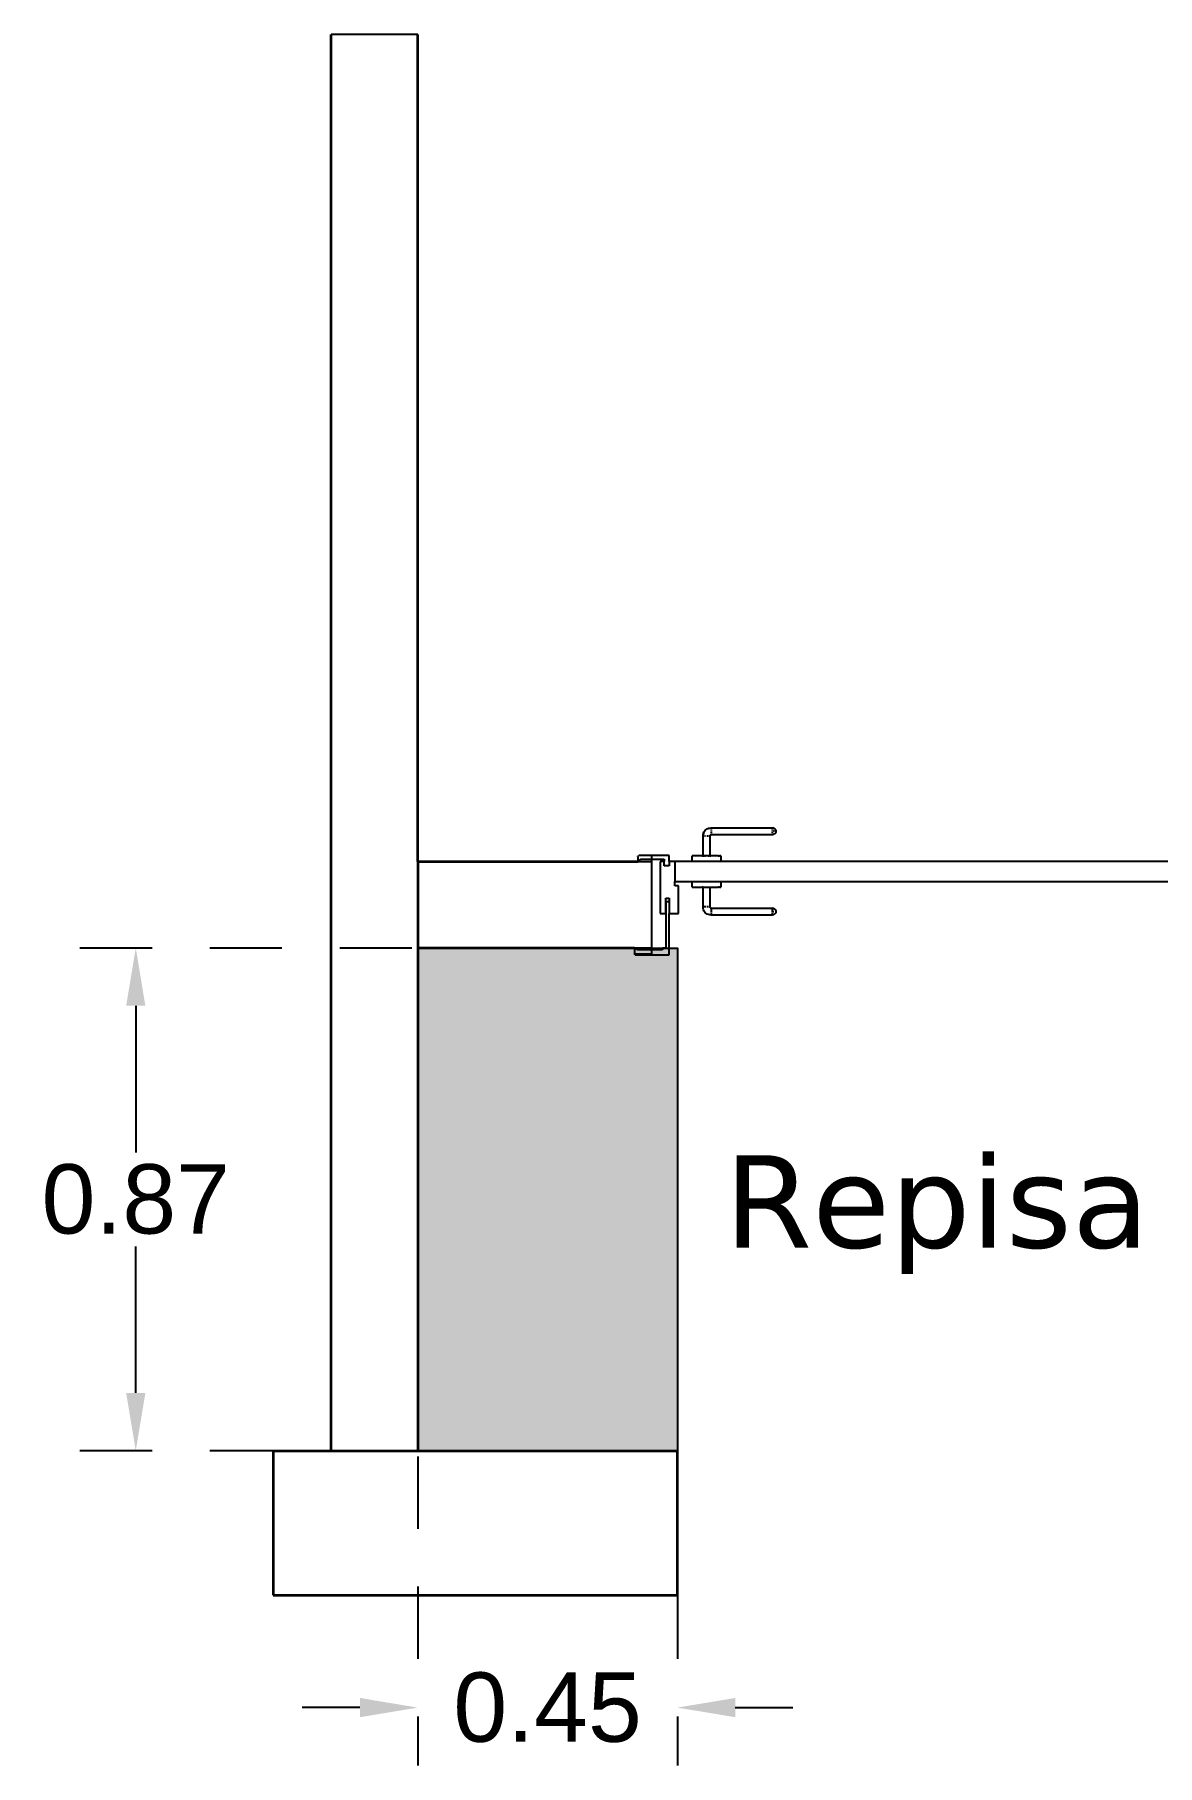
# Model space of a CAD drawing. Header units: millimetres. Extents: x 0.8 to 4.15, y 0.81 to 3.81.
# Drawn here: x 0.804 to 2.747, y 0.814 to 3.809 of the extents above; entities that cross this region are included whole.
import ezdxf

# ---------------------------------------------------------------- set-up
doc = ezdxf.new("R2010")
doc.units = ezdxf.units.MM
doc.linetypes.add('HIDDEN2', pattern=[0.1875, 0.125, -0.0625])
doc.layers.add('0 - Cotas', color=148, linetype='Continuous', lineweight=13)
doc.layers.add('SectionCutEdges', color=7, linetype='Continuous')
doc.styles.get("Standard").update_dxf_attribs({"font": 'arial.ttf'})
doc.dimstyles.new('Cota interna', dxfattribs={"dimtxt": 0.12, "dimasz": 0.1, "dimexe": 0.1, "dimexo": 0.01, "dimgap": 0.02, "dimtad": 0, "dimtih": 1, "dimtoh": 1, "dimzin": 1, "dimdsep": 46, "dimtxsty": 'Standard', "dimcen": 0.09, "dimdle": 0.13, "dimclrd": 256, "dimclre": 256, "dimclrt": 256, "dimazin": 2, "dimtfac": 1, "dimtofl": 0, "dimtmove": 2, "dimatfit": 3, "dimldrblk": 'ARCHTICK', "dimfxl": 1, "dimtfill": 1, "dimarcsym": 0})

# ---------------------------------------------------------------- blocks, each defined once
blk = doc.blocks.new('*D5')
at = {"layer": '0 - Cotas', "linetype": 'HIDDEN2', "lineweight": -2, "transparency": 16777216}
for p, q in [((1.4668, 1.3486), (1.4668, 0.8141)), ((1.9164, 1.3486), (1.9164, 0.8141))]:
    blk.add_line(p, q, dxfattribs=at)
at = {"layer": '0 - Cotas', "lineweight": -2, "transparency": 16777216}
for p, q in [((1.3668, 0.9141), (1.2668, 0.9141)), ((2.0164, 0.9141), (2.1164, 0.9141))]:
    blk.add_line(p, q, dxfattribs=at)
at = {"layer": '0 - Cotas', "transparency": 16777216}
for points in [[(1.3668, 0.9308), (1.3668, 0.8975), (1.4668, 0.9141)], [(2.0164, 0.9308), (2.0164, 0.8975), (1.9164, 0.9141)]]:
    blk.add_solid(points, dxfattribs=at)
at = {"layer": 'Defpoints', "color": 0, "transparency": 16777216}
for p in [(1.4668, 1.3586), (1.9164, 1.3586), (1.9164, 0.9141)]:
    blk.add_point(p, dxfattribs=at)
at = {"layer": '0 - Cotas', "transparency": 16777216, "insert": (1.6916, 0.9141), "char_height": 0.12, "attachment_point": 5, "bg_fill": 3, "box_fill_scale": 1.1, "bg_fill_color": 256, "bg_fill_true_color": 13158600, "bg_fill_transparency": 0}
blk.add_mtext('0.45', dxfattribs=at)
blk = doc.blocks.new('_ArchTick')
at = {"color": 0, "linetype": 'ByBlock', "const_width": 0.15}
blk.add_lwpolyline([(-0.5, -0.5), (0.5, 0.5)], dxfattribs=at)
blk = doc.blocks.new('*D6')
at = {"layer": '0 - Cotas', "linetype": 'HIDDEN2', "lineweight": -2, "transparency": 16777216}
for p, q in [((1.4568, 2.2286), (0.8787, 2.2286)), ((1.4568, 1.3586), (0.8787, 1.3586))]:
    blk.add_line(p, q, dxfattribs=at)
at = {"layer": '0 - Cotas', "lineweight": -2, "transparency": 16777216}
for p, q in [((0.9787, 2.1286), (0.9787, 1.8749)), ((0.9787, 1.4586), (0.9787, 1.7123))]:
    blk.add_line(p, q, dxfattribs=at)
at = {"layer": '0 - Cotas', "transparency": 16777216}
for points in [[(0.962, 2.1286), (0.9953, 2.1286), (0.9787, 2.2286)], [(0.962, 1.4586), (0.9953, 1.4586), (0.9787, 1.3586)]]:
    blk.add_solid(points, dxfattribs=at)
at = {"layer": 'Defpoints', "color": 0, "transparency": 16777216}
for p in [(0.9787, 2.2286), (1.4668, 2.2286), (1.4668, 1.3586)]:
    blk.add_point(p, dxfattribs=at)
at = {"layer": '0 - Cotas', "transparency": 16777216, "insert": (0.9787, 1.7936), "char_height": 0.12, "attachment_point": 5, "bg_fill": 3, "box_fill_scale": 1.1, "bg_fill_color": 256, "bg_fill_true_color": 13158600, "bg_fill_transparency": 0}
blk.add_mtext('0.87', dxfattribs=at)

msp = doc.modelspace()

# ---------------------------------------------------------------- hatches: boundary and pattern name
at = {"true_color": 0xf8991e, "transparency": 33554564}
h = msp.add_hatch(color=30, dxfattribs=at)
h.dxf.hatch_style = 1
h.paths.add_polyline_path([(1.9164, 1.3586), (1.4668, 1.3586), (1.4668, 2.2286), (1.9164, 2.2286)])

# ---------------------------------------------------------------- linework, layer by layer
for p, q in [((1.9611, 2.425), (1.9615, 2.4273)), ((1.9614, 2.4262), (1.9611, 2.425)), ((1.9615, 2.4273), (1.9614, 2.4262)), ((1.9615, 2.4273), (1.9623, 2.4293)), ((1.9623, 2.4293), (1.9634, 2.4311)), ((1.9634, 2.4311), (1.9647, 2.4327)), ((1.9647, 2.4327), (1.9663, 2.434)), ((1.9663, 2.434), (1.9681, 2.4351)), ((1.9681, 2.4351), (1.9701, 2.4359)), ((1.9701, 2.4359), (1.9724, 2.4363)), ((1.9724, 2.4363), (1.9748, 2.4365)), ((1.9748, 2.4365), (2.0808, 2.4365)), ((1.9748, 2.4358), (1.9748, 2.4354)), ((1.9748, 2.434), (1.9748, 2.4333)), ((1.9748, 2.4333), (1.9748, 2.4324)), ((1.9748, 2.4315), (1.9748, 2.4306)), ((1.9748, 2.4296), (1.9748, 2.4287)), ((1.9748, 2.4287), (1.9748, 2.4279)), ((1.9748, 2.4279), (1.9748, 2.4271)), ((2.0808, 2.4365), (2.0817, 2.4364)), ((2.0808, 2.4354), (2.0808, 2.4358)), ((2.0808, 2.4333), (2.0808, 2.434)), ((2.0808, 2.4324), (2.0808, 2.4333)), ((2.0808, 2.4306), (2.0808, 2.4315)), ((2.0808, 2.4287), (2.0808, 2.4296)), ((2.0808, 2.4279), (2.0808, 2.4287)), ((2.0808, 2.4275), (2.0808, 2.4279)), ((2.0808, 2.4271), (2.0808, 2.4275)), ((2.0808, 2.4261), (2.0808, 2.4264)), ((2.0825, 2.4362), (2.0817, 2.4364)), ((2.0825, 2.4362), (2.0834, 2.4359)), ((2.0833, 2.4306), (2.0825, 2.4306)), ((2.0842, 2.4306), (2.0833, 2.4306)), ((2.0834, 2.4359), (2.0842, 2.4354)), ((2.085, 2.4264), (2.0841, 2.4257)), ((2.0842, 2.4354), (2.085, 2.4347)), ((2.085, 2.4347), (2.0856, 2.434)), ((2.0857, 2.4273), (2.085, 2.4264)), ((2.0856, 2.434), (2.0861, 2.4331)), ((2.0862, 2.4281), (2.0857, 2.4273)), ((2.0861, 2.4331), (2.0865, 2.4323)), ((2.0865, 2.4291), (2.0862, 2.4281)), ((2.0865, 2.4323), (2.0866, 2.4315)), ((2.0867, 2.43), (2.0865, 2.4291)), ((2.0866, 2.4315), (2.0866, 2.4315)), ((2.0866, 2.4312), (2.0866, 2.4315)), ((2.0866, 2.4312), (2.0867, 2.4306)), ((2.0867, 2.4306), (2.0867, 2.43)), ((1.9609, 2.4226), (1.9611, 2.425)), ((1.9609, 2.3881), (1.9609, 2.4226)), ((1.962, 2.4226), (1.9626, 2.4226)), ((1.9626, 2.4226), (1.9633, 2.4226)), ((1.965, 2.4226), (1.9659, 2.4226)), ((1.9677, 2.4226), (1.9686, 2.4226)), ((1.9686, 2.4226), (1.9695, 2.4226)), ((1.971, 2.4226), (1.9716, 2.4226)), ((1.9716, 2.4226), (1.9721, 2.4226)), ((1.9728, 2.4229), (1.9727, 2.4226)), ((1.9727, 2.4226), (1.9727, 2.3881)), ((1.9729, 2.4236), (1.9728, 2.4233)), ((1.9728, 2.4233), (1.9728, 2.4229)), ((1.9731, 2.4239), (1.9729, 2.4236)), ((1.9733, 2.4241), (1.9731, 2.4239)), ((1.9735, 2.4243), (1.9733, 2.4241)), ((1.9738, 2.4244), (1.9735, 2.4243)), ((1.9741, 2.4246), (1.9738, 2.4244)), ((1.9744, 2.4246), (1.9741, 2.4246)), ((1.9748, 2.4247), (1.9744, 2.4246)), ((1.9748, 2.4249), (1.9748, 2.4247)), ((2.0808, 2.4247), (1.9748, 2.4247)), ((2.0808, 2.4247), (2.0808, 2.4249)), ((2.0814, 2.4247), (2.0808, 2.4247)), ((2.0823, 2.4249), (2.0814, 2.4247)), ((2.0833, 2.4252), (2.0823, 2.4249)), ((2.0841, 2.4257), (2.0833, 2.4252)), ((1.8476, 2.3866), (1.8477, 2.3872)), ((1.8476, 2.3866), (1.8476, 2.3786)), ((1.8481, 2.3879), (1.8482, 2.388)), ((1.8482, 2.388), (1.8489, 2.3885)), ((1.9418, 2.3786), (1.9418, 2.3881)), ((1.943, 2.3881), (1.9418, 2.3881)), ((1.9445, 2.3881), (1.943, 2.3881)), ((1.9466, 2.3881), (1.9445, 2.3881)), ((1.9491, 2.3881), (1.9466, 2.3881)), ((1.9489, 2.3881), (1.9488, 2.3881)), ((1.949, 2.3881), (1.9489, 2.3881)), ((1.9492, 2.3881), (1.949, 2.3881)), ((1.9521, 2.3881), (1.9491, 2.3881)), ((1.9494, 2.3881), (1.9492, 2.3881)), ((1.9498, 2.3881), (1.9494, 2.3881)), ((1.9502, 2.3881), (1.9498, 2.3881)), ((1.9507, 2.3881), (1.9502, 2.3881)), ((1.9512, 2.3881), (1.9507, 2.3881)), ((1.9519, 2.3881), (1.9512, 2.3881)), ((1.9525, 2.3881), (1.9519, 2.3881)), ((1.9555, 2.3881), (1.9521, 2.3881)), ((1.9533, 2.3881), (1.9525, 2.3881)), ((1.9541, 2.3881), (1.9533, 2.3881)), ((1.9549, 2.3881), (1.9541, 2.3881)), ((1.9559, 2.3881), (1.9549, 2.3881)), ((1.9591, 2.3881), (1.9555, 2.3881)), ((1.9568, 2.3881), (1.9559, 2.3881)), ((1.9578, 2.3881), (1.9568, 2.3881)), ((1.9589, 2.3881), (1.9578, 2.3881)), ((1.9599, 2.3881), (1.9589, 2.3881)), ((1.9591, 2.3881), (1.9609, 2.3881)), ((1.961, 2.3881), (1.9599, 2.3881)), ((1.9609, 2.3881), (1.962, 2.3881)), ((1.962, 2.3881), (1.961, 2.3881)), ((1.9626, 2.3881), (1.962, 2.3881)), ((1.9629, 2.3881), (1.9626, 2.3881)), ((1.9633, 2.3881), (1.9629, 2.3881)), ((1.9633, 2.3881), (1.965, 2.3881)), ((1.9645, 2.3881), (1.9633, 2.3881)), ((1.965, 2.3881), (1.9645, 2.3881)), ((1.9659, 2.3881), (1.965, 2.3881)), ((1.9668, 2.3881), (1.9659, 2.3881)), ((1.9668, 2.3881), (1.9659, 2.3881)), ((1.9677, 2.3881), (1.9668, 2.3881)), ((1.9677, 2.3881), (1.9668, 2.3881)), ((1.9686, 2.3881), (1.9677, 2.3881)), ((1.9695, 2.3881), (1.9686, 2.3881)), ((1.9695, 2.3881), (1.9707, 2.3881)), ((1.9703, 2.3881), (1.9695, 2.3881)), ((1.971, 2.3881), (1.9703, 2.3881)), ((1.971, 2.3881), (1.9707, 2.3881)), ((1.9716, 2.3881), (1.971, 2.3881)), ((1.9721, 2.3881), (1.9716, 2.3881)), ((1.9721, 2.3881), (1.9727, 2.3881)), ((1.9726, 2.3881), (1.9721, 2.3881)), ((1.9737, 2.3881), (1.9726, 2.3881)), ((1.9727, 2.3881), (1.9745, 2.3881)), ((1.9748, 2.3881), (1.9737, 2.3881)), ((1.9782, 2.3881), (1.9745, 2.3881)), ((1.9758, 2.3881), (1.9748, 2.3881)), ((1.9768, 2.3881), (1.9758, 2.3881)), ((1.9778, 2.3881), (1.9768, 2.3881)), ((1.9787, 2.3881), (1.9778, 2.3881)), ((1.9815, 2.3881), (1.9782, 2.3881)), ((1.9795, 2.3881), (1.9787, 2.3881)), ((1.9803, 2.3881), (1.9795, 2.3881)), ((1.9811, 2.3881), (1.9803, 2.3881)), ((1.9818, 2.3881), (1.9811, 2.3881)), ((1.9845, 2.3881), (1.9815, 2.3881)), ((1.9824, 2.3881), (1.9818, 2.3881)), ((1.983, 2.3881), (1.9824, 2.3881)), ((1.9834, 2.3881), (1.983, 2.3881)), ((1.9839, 2.3881), (1.9834, 2.3881)), ((1.9842, 2.3881), (1.9839, 2.3881)), ((1.9845, 2.3881), (1.9842, 2.3881)), ((1.987, 2.3881), (1.9845, 2.3881)), ((1.9847, 2.3881), (1.9845, 2.3881)), ((1.9848, 2.3881), (1.9847, 2.3881)), ((1.9848, 2.3881), (1.9848, 2.3881)), ((1.987, 2.3881), (1.9891, 2.3881)), ((1.9906, 2.3881), (1.9891, 2.3881)), ((1.9918, 2.3881), (1.9906, 2.3881)), ((1.9918, 2.3881), (1.9918, 2.3786)), ((1.9418, 2.3341), (1.9418, 2.3436)), ((1.9918, 2.3436), (1.9918, 2.3341)), ((1.9418, 2.3341), (1.943, 2.3341)), ((1.943, 2.3341), (1.9445, 2.3341)), ((1.9445, 2.3341), (1.9466, 2.3341)), ((1.9466, 2.3341), (1.9491, 2.3341)), ((1.9488, 2.3341), (1.9489, 2.3341)), ((1.9489, 2.3341), (1.949, 2.3341)), ((1.949, 2.3341), (1.9492, 2.3341)), ((1.9491, 2.3341), (1.9521, 2.3341)), ((1.9492, 2.3341), (1.9494, 2.3341)), ((1.9494, 2.3341), (1.9498, 2.3341)), ((1.9498, 2.3341), (1.9502, 2.3341)), ((1.9502, 2.3341), (1.9507, 2.3341)), ((1.9507, 2.3341), (1.9512, 2.3341)), ((1.9512, 2.3341), (1.9519, 2.3341)), ((1.9519, 2.3341), (1.9525, 2.3341)), ((1.9521, 2.3341), (1.9555, 2.3341)), ((1.9525, 2.3341), (1.9533, 2.3341)), ((1.9533, 2.3341), (1.9541, 2.3341)), ((1.9541, 2.3341), (1.9549, 2.3341)), ((1.9549, 2.3341), (1.9559, 2.3341)), ((1.9555, 2.3341), (1.9591, 2.3341)), ((1.9559, 2.3341), (1.9568, 2.3341)), ((1.9568, 2.3341), (1.9578, 2.3341)), ((1.9578, 2.3341), (1.9589, 2.3341)), ((1.9589, 2.3341), (1.9599, 2.3341)), ((1.9609, 2.3341), (1.9591, 2.3341)), ((1.9599, 2.3341), (1.961, 2.3341)), ((1.9609, 2.2997), (1.9609, 2.3341)), ((1.9609, 2.3341), (1.962, 2.3341)), ((1.961, 2.3341), (1.962, 2.3341)), ((1.962, 2.3341), (1.9626, 2.3341)), ((1.9626, 2.3341), (1.9629, 2.3341)), ((1.9629, 2.3341), (1.9633, 2.3341)), ((1.9633, 2.3341), (1.965, 2.3341)), ((1.9633, 2.3341), (1.9645, 2.3341)), ((1.9645, 2.3341), (1.965, 2.3341)), ((1.965, 2.3341), (1.9659, 2.3341)), ((1.9659, 2.3341), (1.9668, 2.3341)), ((1.9659, 2.3341), (1.9668, 2.3341)), ((1.9668, 2.3341), (1.9677, 2.3341)), ((1.9668, 2.3341), (1.9677, 2.3341)), ((1.9677, 2.3341), (1.9686, 2.3341)), ((1.9686, 2.3341), (1.9695, 2.3341)), ((1.9695, 2.3341), (1.9707, 2.3341)), ((1.9695, 2.3341), (1.9703, 2.3341)), ((1.9703, 2.3341), (1.971, 2.3341)), ((1.971, 2.3341), (1.9707, 2.3341)), ((1.971, 2.3341), (1.9716, 2.3341)), ((1.9716, 2.3341), (1.9721, 2.3341)), ((1.9721, 2.3341), (1.9727, 2.3341)), ((1.9721, 2.3341), (1.9726, 2.3341)), ((1.9726, 2.3341), (1.9737, 2.3341)), ((1.9727, 2.3341), (1.9727, 2.2997)), ((1.9727, 2.3341), (1.9745, 2.3341)), ((1.9737, 2.3341), (1.9748, 2.3341)), ((1.9745, 2.3341), (1.9782, 2.3341)), ((1.9748, 2.3341), (1.9758, 2.3341)), ((1.9758, 2.3341), (1.9768, 2.3341)), ((1.9768, 2.3341), (1.9778, 2.3341)), ((1.9778, 2.3341), (1.9787, 2.3341)), ((1.9782, 2.3341), (1.9815, 2.3341)), ((1.9787, 2.3341), (1.9795, 2.3341)), ((1.9795, 2.3341), (1.9803, 2.3341)), ((1.9803, 2.3341), (1.9811, 2.3341)), ((1.9811, 2.3341), (1.9818, 2.3341)), ((1.9815, 2.3341), (1.9845, 2.3341)), ((1.9818, 2.3341), (1.9824, 2.3341)), ((1.9824, 2.3341), (1.983, 2.3341)), ((1.983, 2.3341), (1.9834, 2.3341)), ((1.9834, 2.3341), (1.9839, 2.3341)), ((1.9839, 2.3341), (1.9842, 2.3341)), ((1.9842, 2.3341), (1.9845, 2.3341)), ((1.9845, 2.3341), (1.987, 2.3341)), ((1.9845, 2.3341), (1.9847, 2.3341)), ((1.9847, 2.3341), (1.9848, 2.3341)), ((1.9848, 2.3341), (1.9848, 2.3341)), ((1.9891, 2.3341), (1.987, 2.3341)), ((1.9891, 2.3341), (1.9906, 2.3341)), ((1.9906, 2.3341), (1.9918, 2.3341)), ((1.9611, 2.2972), (1.9609, 2.2997)), ((1.9615, 2.2949), (1.9611, 2.2972)), ((1.9623, 2.2929), (1.9615, 2.2949)), ((1.9626, 2.2997), (1.962, 2.2997)), ((1.9634, 2.2911), (1.9623, 2.2929)), ((1.9633, 2.2997), (1.9626, 2.2997)), ((1.9647, 2.2895), (1.9634, 2.2911)), ((1.965, 2.2997), (1.9641, 2.2997)), ((1.9663, 2.2882), (1.9647, 2.2895)), ((1.9659, 2.2997), (1.965, 2.2997)), ((1.9681, 2.2871), (1.9663, 2.2882)), ((1.9686, 2.2997), (1.9677, 2.2997)), ((1.9701, 2.2864), (1.9681, 2.2871)), ((1.9695, 2.2997), (1.9686, 2.2997)), ((1.9724, 2.2859), (1.9701, 2.2864)), ((1.9716, 2.2997), (1.971, 2.2997)), ((1.9721, 2.2997), (1.9716, 2.2997)), ((1.9748, 2.2857), (1.9724, 2.2859)), ((1.9727, 2.2997), (1.9728, 2.2993)), ((1.9728, 2.2993), (1.9728, 2.2989)), ((1.9728, 2.2989), (1.9729, 2.2986)), ((1.9729, 2.2986), (1.9731, 2.2984)), ((1.9731, 2.2984), (1.9733, 2.2981)), ((1.9733, 2.2981), (1.9735, 2.2979)), ((1.9735, 2.2979), (1.9738, 2.2978)), ((1.9738, 2.2978), (1.9741, 2.2977)), ((1.9741, 2.2977), (1.9744, 2.2976)), ((1.9744, 2.2976), (1.9748, 2.2976)), ((1.9748, 2.2976), (2.0808, 2.2976)), ((1.9748, 2.2975), (1.9748, 2.2973)), ((1.9748, 2.2964), (1.9748, 2.2958)), ((1.9748, 2.2951), (1.9748, 2.2943)), ((1.9748, 2.2943), (1.9748, 2.2935)), ((1.9748, 2.2935), (1.9748, 2.2926)), ((1.9748, 2.2926), (1.9748, 2.2917)), ((1.9748, 2.2917), (1.9748, 2.2907)), ((1.9748, 2.2907), (1.9748, 2.2898)), ((1.9748, 2.289), (1.9748, 2.2882)), ((1.9748, 2.2875), (1.9748, 2.2869)), ((2.0808, 2.2857), (1.9748, 2.2857)), ((2.0808, 2.2976), (2.0817, 2.2974)), ((2.0808, 2.2973), (2.0808, 2.2975)), ((2.0808, 2.2958), (2.0808, 2.2964)), ((2.0808, 2.2943), (2.0808, 2.2951)), ((2.0808, 2.2926), (2.0808, 2.2935)), ((2.0808, 2.2917), (2.0808, 2.2926)), ((2.0808, 2.2907), (2.0808, 2.2917)), ((2.0808, 2.2898), (2.0808, 2.2907)), ((2.0808, 2.2886), (2.0808, 2.289)), ((2.0808, 2.2882), (2.0808, 2.2886)), ((2.0808, 2.2872), (2.0808, 2.2875)), ((2.0814, 2.2858), (2.0808, 2.2857)), ((2.0823, 2.2859), (2.0814, 2.2858)), ((2.0825, 2.2973), (2.0817, 2.2974)), ((2.0833, 2.2863), (2.0823, 2.2859)), ((2.0824, 2.2917), (2.0833, 2.2917)), ((2.0825, 2.2973), (2.0834, 2.297)), ((2.0841, 2.2868), (2.0833, 2.2863)), ((2.0834, 2.297), (2.0842, 2.2965)), ((2.085, 2.2875), (2.0841, 2.2868)), ((2.0842, 2.2965), (2.085, 2.2958)), ((2.085, 2.2958), (2.0856, 2.295)), ((2.0857, 2.2884), (2.085, 2.2875)), ((2.0856, 2.295), (2.0861, 2.2942)), ((2.0862, 2.2891), (2.0857, 2.2884)), ((2.0861, 2.2942), (2.0865, 2.2934)), ((2.0865, 2.2902), (2.0862, 2.2891)), ((2.0864, 2.2917), (2.0866, 2.2917)), ((2.0865, 2.2934), (2.0866, 2.2926)), ((2.0867, 2.2911), (2.0865, 2.2902)), ((2.0866, 2.2926), (2.0866, 2.2925)), ((2.0866, 2.2925), (2.0867, 2.2917)), ((2.0867, 2.2917), (2.0867, 2.2911))]:
    msp.add_line(p, q)
msp.add_lwpolyline([(1.4668, 3.8093), (1.3168, 3.8093)])
msp.add_lwpolyline([(1.9164, 1.3586), (1.4668, 1.3586), (1.4668, 2.2286), (1.9164, 2.2286)], close=True)
at = {"layer": 'SectionCutEdges', "lineweight": 35}
for p, q in [((1.3168, 1.3586), (1.3168, 3.8093)), ((1.4668, 2.3786), (1.4668, 3.8093)), ((1.4668, 2.3786), (1.4668, 2.2286)), ((1.4668, 2.3786), (1.4768, 2.3786)), ((1.4768, 2.3786), (1.8476, 2.3786)), ((1.4768, 2.2286), (1.4668, 2.2286)), ((1.4668, 2.2286), (1.4668, 1.3586)), ((1.8423, 2.2286), (1.4768, 2.2286)), ((1.2164, 1.3586), (1.2164, 1.1086)), ((1.2164, 1.3586), (1.3068, 1.3586)), ((1.3068, 1.3586), (1.3168, 1.3586)), ((1.3168, 1.3586), (1.4668, 1.3586)), ((1.4668, 1.3586), (1.4768, 1.3586)), ((1.4768, 1.3586), (1.9164, 1.3586)), ((1.9164, 1.1086), (1.9164, 1.3586)), ((1.2164, 1.1086), (1.9164, 1.1086))]:
    msp.add_line(p, q, dxfattribs=at)
at = {"layer": 'SectionCutEdges'}
for p, q in [((1.8476, 2.3786), (1.8486, 2.3786)), ((1.8486, 2.3786), (1.8531, 2.3821)), ((1.8486, 2.3786), (1.8718, 2.3786)), ((1.8495, 2.3886), (1.8496, 2.3886)), ((1.8718, 2.3886), (1.8496, 2.3886)), ((1.8531, 2.3821), (1.8718, 2.3821)), ((1.8718, 2.3821), (1.8718, 2.3886)), ((1.9023, 2.3886), (1.8718, 2.3886)), ((1.8718, 2.3786), (1.8718, 2.3821)), ((1.8718, 2.3821), (1.8933, 2.3821)), ((1.8718, 2.2286), (1.8718, 2.3786)), ((1.8933, 2.3786), (1.8863, 2.3786)), ((1.8863, 2.3786), (1.8863, 2.2886)), ((1.8933, 2.3821), (1.8933, 2.3786)), ((1.8933, 2.3706), (1.8933, 2.3786)), ((1.9023, 2.3706), (1.8933, 2.3706)), ((1.9023, 2.3786), (1.9023, 2.3886)), ((1.9023, 2.3786), (1.9023, 2.3706)), ((1.9118, 2.3786), (1.9023, 2.3786)), ((1.9118, 2.3786), (1.9118, 2.3436)), ((1.9418, 2.3786), (1.9118, 2.3786)), ((1.943, 2.3786), (1.9418, 2.3786)), ((1.9445, 2.3786), (1.943, 2.3786)), ((1.9466, 2.3786), (1.9445, 2.3786)), ((1.9491, 2.3786), (1.9466, 2.3786)), ((1.9521, 2.3786), (1.9491, 2.3786)), ((1.9555, 2.3786), (1.9521, 2.3786)), ((1.9591, 2.3786), (1.9555, 2.3786)), ((1.9629, 2.3786), (1.9591, 2.3786)), ((1.9668, 2.3786), (1.9629, 2.3786)), ((1.9707, 2.3786), (1.9668, 2.3786)), ((1.9745, 2.3786), (1.9707, 2.3786)), ((1.9782, 2.3786), (1.9745, 2.3786)), ((1.9815, 2.3786), (1.9782, 2.3786)), ((1.9845, 2.3786), (1.9815, 2.3786)), ((1.987, 2.3786), (1.9845, 2.3786)), ((1.9891, 2.3786), (1.987, 2.3786)), ((1.9906, 2.3786), (1.9891, 2.3786)), ((1.9918, 2.3786), (1.9906, 2.3786)), ((2.8118, 2.3786), (1.9918, 2.3786)), ((1.9118, 2.3436), (1.9418, 2.3436)), ((1.9118, 2.3361), (1.9118, 2.3436)), ((1.9418, 2.3436), (1.943, 2.3436)), ((1.943, 2.3436), (1.9445, 2.3436)), ((1.9445, 2.3436), (1.9466, 2.3436)), ((1.9466, 2.3436), (1.9491, 2.3436)), ((1.9491, 2.3436), (1.9521, 2.3436)), ((1.9521, 2.3436), (1.9555, 2.3436)), ((1.9555, 2.3436), (1.9591, 2.3436)), ((1.9591, 2.3436), (1.9629, 2.3436)), ((1.9629, 2.3436), (1.9668, 2.3436)), ((1.9668, 2.3436), (1.9707, 2.3436)), ((1.9707, 2.3436), (1.9745, 2.3436)), ((1.9745, 2.3436), (1.9782, 2.3436)), ((1.9782, 2.3436), (1.9815, 2.3436)), ((1.9815, 2.3436), (1.9845, 2.3436)), ((1.9845, 2.3436), (1.987, 2.3436)), ((1.987, 2.3436), (1.9891, 2.3436)), ((1.9891, 2.3436), (1.9906, 2.3436)), ((1.9906, 2.3436), (1.9918, 2.3436)), ((1.9918, 2.3436), (2.8118, 2.3436)), ((1.8962, 2.2886), (1.8962, 2.3146)), ((1.8962, 2.3146), (1.9023, 2.3146)), ((1.8966, 2.3086), (1.8966, 2.2286)), ((1.9023, 2.3086), (1.8966, 2.3086)), ((1.9023, 2.3146), (1.9023, 2.3086)), ((1.9023, 2.3086), (1.9023, 2.2886)), ((1.9183, 2.3361), (1.9118, 2.3361)), ((1.9183, 2.2886), (1.9183, 2.3361)), ((1.8863, 2.2886), (1.8962, 2.2886)), ((1.9023, 2.2886), (1.9183, 2.2886)), ((1.9023, 2.2166), (1.9023, 2.2886)), ((1.8433, 2.2286), (1.8423, 2.2286)), ((1.8423, 2.2286), (1.8423, 2.2186)), ((1.8423, 2.2186), (1.8718, 2.2186)), ((1.8423, 2.2186), (1.8423, 2.2185)), ((1.8423, 2.2183), (1.8423, 2.2185)), ((1.8424, 2.2182), (1.8423, 2.2183)), ((1.8424, 2.2182), (1.8424, 2.218)), ((1.8428, 2.2174), (1.8424, 2.218)), ((1.8428, 2.2174), (1.8429, 2.2172)), ((1.8432, 2.2169), (1.8429, 2.2172)), ((1.8432, 2.2169), (1.8434, 2.2168)), ((1.8478, 2.2256), (1.8433, 2.2286)), ((1.8718, 2.2286), (1.8433, 2.2286)), ((1.8435, 2.2168), (1.8434, 2.2168)), ((1.8435, 2.2168), (1.8437, 2.2167)), ((1.8438, 2.2167), (1.8437, 2.2167)), ((1.844, 2.2166), (1.8438, 2.2167)), ((1.8441, 2.2166), (1.844, 2.2166)), ((1.8441, 2.2166), (1.8443, 2.2166)), ((1.8443, 2.2166), (1.8718, 2.2166)), ((1.8718, 2.2256), (1.8478, 2.2256)), ((1.8718, 2.2256), (1.8718, 2.2286)), ((1.8718, 2.2186), (1.8718, 2.2256)), ((1.8903, 2.2256), (1.8718, 2.2256)), ((1.8718, 2.2166), (1.9023, 2.2166)), ((1.8903, 2.2286), (1.8903, 2.2256)), ((1.8966, 2.2286), (1.8903, 2.2286))]:
    msp.add_line(p, q, dxfattribs=at)

# ---------------------------------------------------------------- texts
at = {"insert": (1.9972, 1.8701), "char_height": 0.16, "attachment_point": 1}
msp.add_mtext_dynamic_manual_height_columns('{\\fVerdana|b0|i0|c0|p34;Repisa}', width=250.330271, gutter_width=0.8, heights=[0], dxfattribs=at)

# ---------------------------------------------------------------- next in the draw order: dimensions: what is measured, and where the dimension line sits
at = {"layer": '0 - Cotas'}
dim = msp.add_aligned_dim(p1=(1.4668, 1.3586), p2=(1.9164, 1.3586), distance=-0.4445, dimstyle='Cota interna', dxfattribs=at)
dim.commit()
dim.dimension.update_dxf_attribs({"geometry": '*D5', "text_midpoint": (1.6916, 0.9141)})

# ---------------------------------------------------------------- next in the draw order: dimensions: what is measured, and where the dimension line sits
dim = msp.add_aligned_dim(p1=(1.4668, 1.3586), p2=(1.4668, 2.2286), distance=0.4882, dimstyle='Cota interna', dxfattribs=at)
dim.commit()
dim.dimension.update_dxf_attribs({"geometry": '*D6', "text_midpoint": (0.9787, 1.7936)})

doc.saveas('drawing.dxf')
